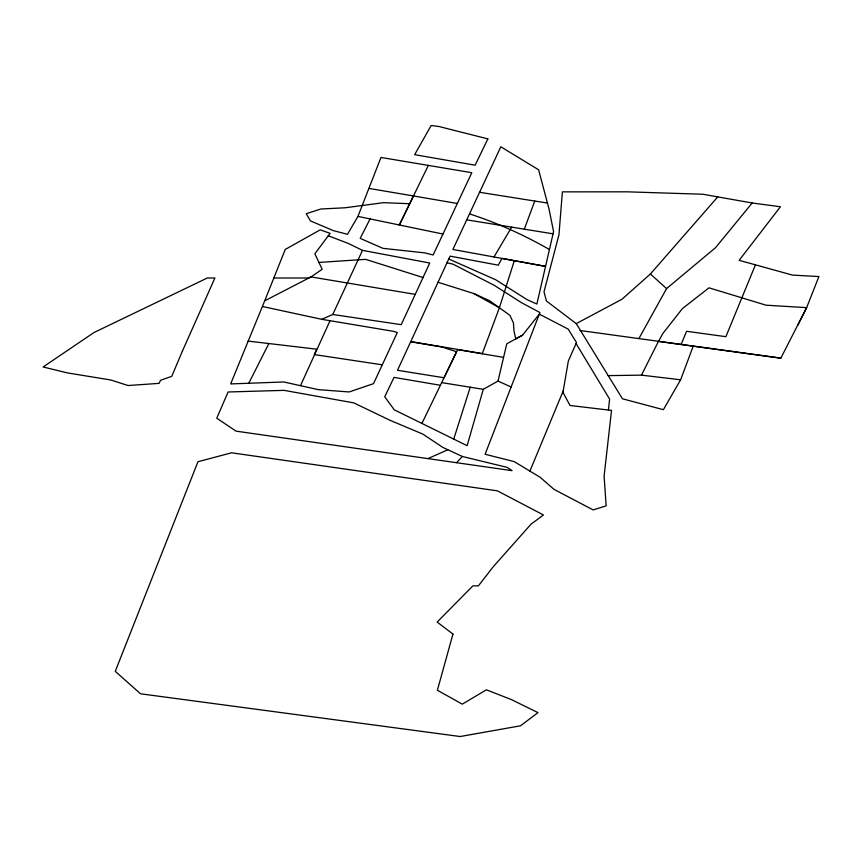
<?xml version="1.0" encoding="UTF-8"?>
<svg xmlns="http://www.w3.org/2000/svg" width="862" height="862" viewBox="0 0 862 862"><rect width="100%" height="100%" fill="white"/><g stroke="black" fill="none" stroke-linecap="round" stroke-linejoin="round"><path stroke-width="1.29" d="M608.443 410.032L609.606 399.084L576.053 343.529M563.209 390.939L562.757 391.984L570.03 405.485L611.524 410.398L604.1 476.18L606.158 505.865L593.131 509.916L554.007 489.357L540.151 477.289L529.904 471.094L563.209 390.939L568.37 360.919L576.484 342.559L568.177 329.112L539.31 314.134L522.577 335.146L506.781 343.787L498.02 381.069L483.28 389.322L441.678 382.62M448.725 259.009L450.179 256.143L498.29 265.173L501.996 258.428L545.549 266.369L452.895 249.474L500.822 146.788L538.621 169.792L549.04 209.067L553.566 231.576L536.875 304.06L527.07 299.664L495.704 279.751L448.725 259.009L410.775 341.567L482.321 353.549M483.28 389.322L467.118 445.686L394.257 409.806L384.711 396.768L394.031 377.394L440.363 385.271M453.746 439.049L470.232 387.21M482.235 353.786L499.389 307.777L514.323 260.68M524.301 229.173L534.774 201.04M457.172 203.454L413.469 195.965L409.709 203.723L383.525 202.667L345.156 207.774L320.987 208.992L306.225 213.701L310.428 220.887L333.411 230.66L347.494 234.292L357.956 216.405L380.961 157.444L471.805 172.702L433.133 254.99L424.858 252.889L382.911 248.342L360.197 238.365L370.089 218.937M797.867 325.136L806.681 307.637L766.038 305.191L708.995 287.822L682.381 308.628L662.9 333.443L658.482 341.427L780.81 358.226L806.703 307.497L818.9 276.573L792.437 275.086L739.154 260.324L780.433 206.751L752.17 203.001L702.886 194.241L627.353 191.827L562.39 191.86L558.953 234.82L544.008 291.787L546.389 300.978L576.247 323.616L622.472 398.794L663.374 409.687L680.624 379.786L693.253 346.061M264.699 300.838L285.247 249.452L320.222 229.842L330.114 233.343L314.845 253.794L322.172 269.3L310.999 276.907L264.699 300.838L230.671 383.924L283.727 381.974L318.401 389.656L349.196 391.951L373.505 383.655L397.307 332.57L393.632 331.364L321.72 319.306L262.468 306.506M681.174 344.401L686.572 331.288L725.879 336.686L755.446 264.839M300.482 385.68L330.06 320.686M321.72 319.306L332.775 314.479L401.218 324.672L429.739 263.029L362.482 250.357L348.377 243.461L328.282 235.768M332.775 314.479L362.482 250.357M421.96 423.328L457.625 349.66L503.537 357.353M428.339 165.396L399.354 224.993L409.709 203.723M608.184 375.616L641.468 375.142L658.493 341.287M248.773 383.256L268.858 343.539M752.17 203.001L715.589 247.631L666.585 288.576L638.882 338.604M511.683 227.126L494.001 256.951M717.69 196.978L650.379 273.997L621.965 299.243L576.247 323.616M456.537 462.678L462.355 456.472L507.233 467.398L512.05 470.652L236.016 431.14L216.761 418.21L228.096 391.984L284.04 390.357L353.819 402.888L390.077 420.322L422.833 434.103L442.82 447.4L462.355 456.472M522.577 335.146L515.788 338.863L514.043 331.288L513.418 322.862L509.895 315.341L489.659 300.752L473.755 293.522L437.993 282.251M427.994 458.584L447.755 449.792M318.929 262.436L365.607 259.354L423.145 277.553M273.674 278.017L308.876 277.995L310.999 276.907L415.462 294.395M248.04 341.093L316.699 349.175L314.296 354.573L382.071 364.788M641.468 375.142L680.624 379.786M580.148 330.534L780.821 358.075M479.778 192.312L547.435 203.055M466.816 219.875L553.048 233.828M369.324 188.476L413.469 195.965M357.956 216.405L442.863 234.022M446.904 262.77L453.056 264.171L494.292 285.365L521.79 302.874L539.946 312.529L485.101 454.263L514.183 461.601L529.904 471.094M469.618 213.916C497.245 222.827 524.225 235.11 549.428 249.517M498.02 381.069L511.123 387.016M473.755 293.522L499.389 307.777M650.379 273.997L666.585 288.576M452.949 634.066L437.379 690.257L462.28 704.146L486.427 689.816L511.446 699.61L537.974 712.626L520.497 725.804L460.157 736.525L140.538 693.791L115.26 671.347L197.958 461.72L231.576 452.798L497.406 490.844L543.469 514.98L531.1 524.118L493.376 566.571L478.399 585.869L472.926 585.848L437.153 622.062L452.949 634.066M182.378 351.19L171.754 376.338L160.591 380.239L159.082 383.364L128.093 385.529L110.659 379.959L67.484 372.923L43.1 366.975L94.001 332.517L207.343 277.984L214.897 277.995L182.378 351.19M410.678 341.794L397.49 370.272L444.049 377.761L456.601 351.728L442.034 347.03L410.678 341.794M487.849 138.879L475.145 165.181L414.644 154.675L431.172 125.475L439.06 126.531L487.849 138.879"/></g></svg>
